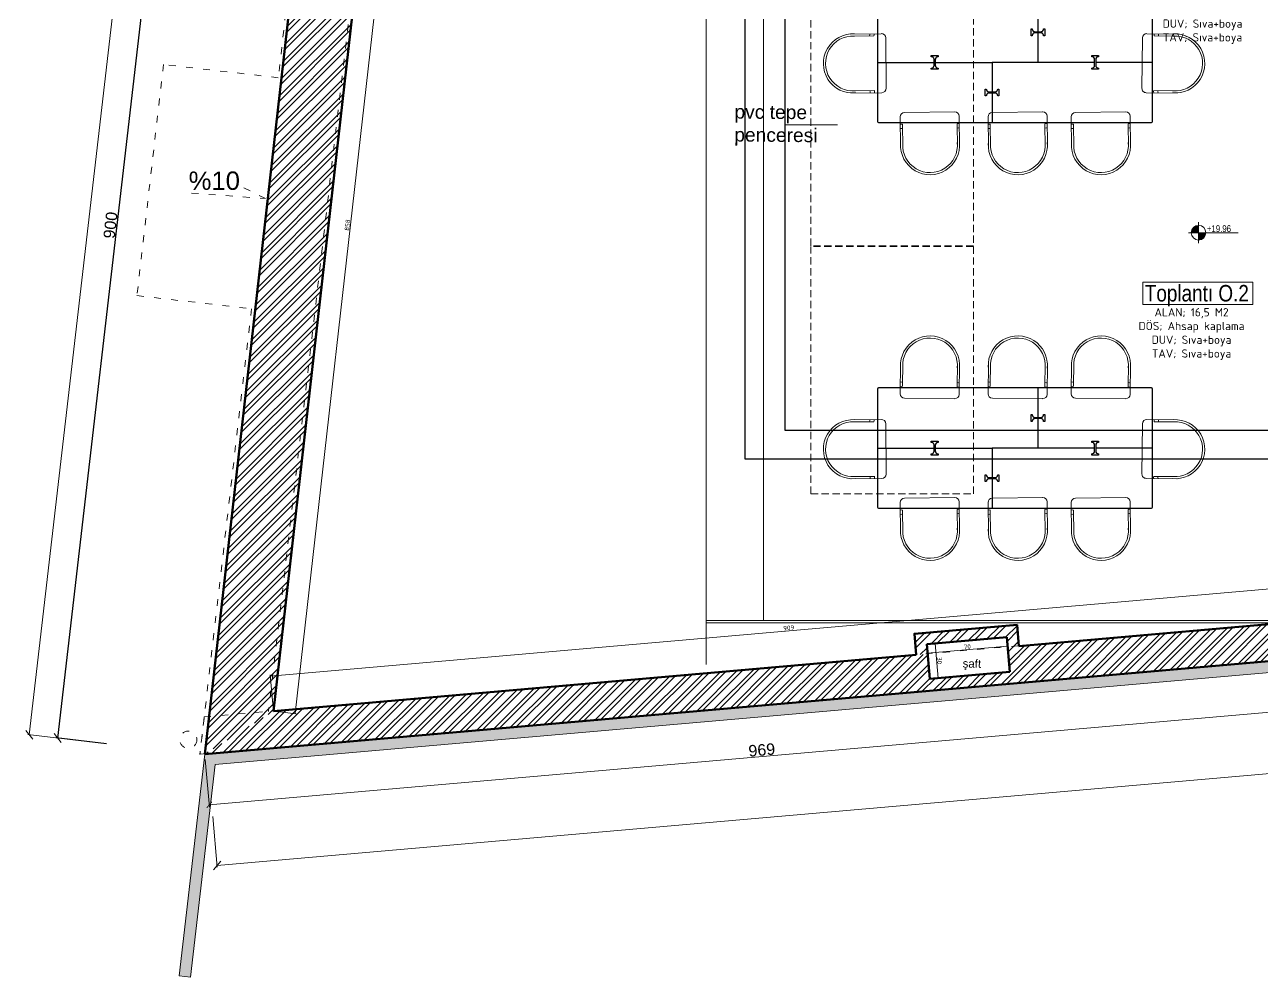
# Model space of a CAD drawing. Header units: inches. Extents: x -10121 to 9010, y 58067 to 62726.
# Drawn here: x 5611 to 6691, y 60234 to 61065 of the extents above; entities that cross this region are included whole.
import ezdxf

# ---------------------------------------------------------------- set-up
doc = ezdxf.new("R2010")
doc.units = ezdxf.units.IN
doc.linetypes.add('ACAD_ISO03W100', pattern=[30, 12, -18])
doc.linetypes.add('HIDDEN', pattern=[9.525, 6.35, -3.175])
for name, color, linetype in [('2D-1$Metal', 251, 'Continuous'), ('2D-1$Wood', 35, 'Continuous'), ('S2000-025 Antet', 7, 'Continuous')]:
    doc.layers.add(name, color=color, linetype=linetype)
for name, color, linetype, lineweight in [('A-DUVAR 0.50', 40, 'Continuous', 50), ('A-YAZI 0.09', 41, 'Continuous', 9), ('A-YAZI 0.15', 190, 'Continuous', 15), ('Auto-Olcu', 33, 'Continuous', 15), ('Auto-Silik', 251, 'Continuous', 5), ('Auto-Silik_Cizgiler', 47, 'Continuous', 9), ('Auto-SilikCizgiler', 251, 'Continuous', 9), ('Auto-Tefris', 32, 'Continuous', 9), ('BACAHATCH', 8, 'Continuous', 13), ('OLCU+KOT', 70, 'Continuous', 20), ('yazi mekan 020', 9, 'Continuous', 20)]:
    doc.layers.add(name, color=color, linetype=linetype, lineweight=lineweight)
doc.styles.add('1-20', font='isocpeur.ttf', dxfattribs={"height": 4})
doc.styles.get("Standard").update_dxf_attribs({"font": 'arial.ttf'})
doc.styles.add('STYLE1', font='technic_.ttf')
doc.styles.add('swis721cnbt10', font='isocpeur.ttf', dxfattribs={"height": 10})
doc.styles.add('swis721cnbt20', font='swissck.ttf', dxfattribs={"height": 20})
doc.dimstyles.get("Standard").update_dxf_attribs({"dimtxt": 0.18, "dimasz": 0.18, "dimexe": 0.18, "dimexo": 0.0625, "dimgap": 0.09, "dimtad": 0, "dimtih": 1, "dimtoh": 1, "dimdec": 4, "dimzin": 0, "dimdsep": 46, "dimtxsty": 'Standard', "dimcen": 0.09, "dimadec": 0, "dimazin": 0, "dimtfac": 1, "dimtdec": 4, "dimtofl": 0, "dimtmove": 0, "dimatfit": 3, "dimfxl": 1, "dimtolj": 1, "dimtzin": 0, "dimarcsym": 0})
doc.dimstyles.new('ölçü 1_20', dxfattribs={"dimtxt": 4, "dimasz": 1, "dimexe": 1, "dimexo": 3, "dimtad": 1, "dimdec": 0, "dimtxsty": '1-20', "dimblk": 'ARCHTICK', "dimcen": 1.5, "dimclrd": 256, "dimclre": 256, "dimclrt": 256, "dimadec": 0, "dimazin": 0, "dimtfac": 1, "dimtdec": 0, "dimtmove": 0, "dimatfit": 3, "dimldrblk": 'ARCHTICK', "dimfxl": 1, "dimlwd": -1, "dimlwe": -1, "dimarcsym": 0})
doc.dimstyles.new('ölçü 1_50', dxfattribs={"dimtxt": 10, "dimasz": 5, "dimexe": 2, "dimexo": 5, "dimtad": 1, "dimdec": 0, "dimtxsty": 'Standard', "dimblk": 'ARCHTICK', "dimcen": 2.5, "dimclrd": 256, "dimclre": 256, "dimclrt": 256, "dimadec": 0, "dimazin": 0, "dimtfac": 1, "dimtdec": 0, "dimtmove": 0, "dimatfit": 3, "dimldrblk": 'ARCHTICK', "dimfxl": 1, "dimlwd": -1, "dimlwe": -1, "dimarcsym": 0})

# ---------------------------------------------------------------- blocks, each defined once
blk = doc.blocks.new('_OBLIQUE')
at = {"color": 0, "linetype": 'ByBlock'}
blk.add_line((-0.5, -0.5), (0.5, 0.5), dxfattribs=at)
blk = doc.blocks.new('*D541')
at = {"layer": 'Auto-Olcu', "color": 0, "lineweight": -2, "ltscale": 5, "transparency": 16777216}
for p, q in [((5640, 60442.5), (5743.5, 61336.5)), ((5786.3, 61331.5), (5742.3, 61336.6)), ((5682.7, 60437.5), (5638.7, 60442.6))]:
    blk.add_line(p, q, dxfattribs=at)
at = {"layer": 'DEFPOINTS', "color": 0, "ltscale": 5, "transparency": 16777216}
for p in [(5743.5, 61336.5), (5793.2, 61330.7), (5689.7, 60436.7)]:
    blk.add_point(p, dxfattribs=at)
at = {"layer": 'Auto-Olcu', "color": 0, "lineweight": -2, "ltscale": 5, "transparency": 16777216, "xscale": 7, "yscale": 7, "zscale": 7}
for p, rotation in [((5743.5, 61336.5), 83.39249380122112), ((5640, 60442.5), 263.3924938012211)]:
    blk.add_blockref('_OBLIQUE', p, dxfattribs=dict(at, rotation=rotation))
at = {"layer": 'Auto-Olcu', "color": 0, "ltscale": 5, "transparency": 16777216, "insert": (5686.1, 60890.1), "char_height": 10, "attachment_point": 5, "rotation": 83.3925}
blk.add_mtext('\\A1;900', dxfattribs=at)
blk = doc.blocks.new('_ARCHTICK')
at = {"color": 0, "linetype": 'ByBlock', "const_width": 0.15}
blk.add_lwpolyline([(-0.5, -0.5), (0.5, 0.5)], dxfattribs=at)
blk = doc.blocks.new('*D757')
at = {"layer": 'Auto-Olcu', "ltscale": 5, "transparency": 16777216}
for p, q in [((6734, 60508), (6737.6, 60466.6)), ((5772.3, 60384.2), (6737.4, 60468.5)), ((5768.8, 60423.7), (5772.5, 60382.2))]:
    blk.add_line(p, q, dxfattribs=at)
at = {"layer": 'DEFPOINTS', "color": 0, "ltscale": 5, "transparency": 16777216}
for p in [(6733.5, 60513), (6737.4, 60468.5), (5768.4, 60428.6)]:
    blk.add_point(p, dxfattribs=at)
at = {"layer": 'Auto-Olcu', "ltscale": 5, "transparency": 16777216, "xscale": 5, "yscale": 5, "zscale": 5}
for p, rotation in [((6737.4, 60468.5), 4.99457805953644), ((5772.3, 60384.2), 184.9945780595365)]:
    blk.add_blockref('_ARCHTICK', p, dxfattribs=dict(at, rotation=rotation))
at = {"layer": 'Auto-Olcu', "ltscale": 5, "transparency": 16777216, "insert": (6254.4, 60432.1), "char_height": 10, "attachment_point": 5, "rotation": 4.9946}
blk.add_mtext('969', dxfattribs=at)
blk = doc.blocks.new('*D545')
at = {"layer": 'Auto-Olcu', "ltscale": 5, "transparency": 16777216}
for p, q in [((6401.4, 60524.7), (6406.6, 60525.1)), ((6405.6, 60525), (6408.2, 60494.7)), ((6404, 60494.3), (6409.2, 60494.8))]:
    blk.add_line(p, q, dxfattribs=at)
at = {"layer": 'DEFPOINTS', "color": 0, "ltscale": 5, "transparency": 16777216}
for p in [(6398.4, 60524.4, 0), (6401.1, 60494.1), (6408.2, 60494.7)]:
    blk.add_point(p, dxfattribs=at)
at = {"layer": 'Auto-Olcu', "ltscale": 5, "transparency": 16777216}
for p, rotation in [((6405.6, 60525), 94.99457805951812), ((6408.2, 60494.7), 274.9945780595181)]:
    blk.add_blockref('_ARCHTICK', p, dxfattribs=dict(at, rotation=rotation))
at = {"layer": 'Auto-Olcu', "ltscale": 5, "transparency": 16777216, "insert": (6409.5, 60510.1), "char_height": 4, "attachment_point": 5, "rotation": 274.9946, "style": '1-20'}
blk.add_mtext('30', dxfattribs=at)
blk = doc.blocks.new('*D546')
at = {"layer": 'Auto-Olcu', "ltscale": 5, "transparency": 16777216}
for p, q in [((6468.4, 60527.5), (6468.9, 60521.7)), ((6398.7, 60521.4), (6399.2, 60515.6)), ((6399.1, 60516.6), (6468.8, 60522.6))]:
    blk.add_line(p, q, dxfattribs=at)
at = {"layer": 'DEFPOINTS', "color": 0, "ltscale": 5, "transparency": 16777216}
for p in [(6398.4, 60524.4, 0), (6468.1, 60530.5, 0), (6468.8, 60522.6)]:
    blk.add_point(p, dxfattribs=at)
at = {"layer": 'Auto-Olcu', "ltscale": 5, "transparency": 16777216}
for p, rotation in [((6468.8, 60522.6), 4.994578059537012), ((6399.1, 60516.6), 184.994578059537)]:
    blk.add_blockref('_ARCHTICK', p, dxfattribs=dict(at, rotation=rotation))
at = {"layer": 'Auto-Olcu', "ltscale": 5, "transparency": 16777216, "insert": (6433.7, 60522.2), "char_height": 4, "attachment_point": 5, "rotation": 4.9946, "style": '1-20'}
blk.add_mtext('70', dxfattribs=at)
blk = doc.blocks.new('*D561')
at = {"layer": 'Auto-Olcu', "ltscale": 5, "transparency": 16777216}
for p, q in [((5825.5, 60496.6), (6730.9, 60575.7)), ((6733.3, 60548.1), (6730.8, 60576.7)), ((5827.9, 60469), (5825.4, 60497.6))]:
    blk.add_line(p, q, dxfattribs=at)
at = {"layer": 'DEFPOINTS', "color": 0, "ltscale": 5, "transparency": 16777216}
for p in [(6730.9, 60575.7), (6733.5, 60545.1), (5828.2, 60466)]:
    blk.add_point(p, dxfattribs=at)
at = {"layer": 'Auto-Olcu', "ltscale": 5, "transparency": 16777216}
for p, rotation in [((6730.9, 60575.7), 4.994578059538653), ((5825.5, 60496.6), 184.9945780595387)]:
    blk.add_blockref('_ARCHTICK', p, dxfattribs=dict(at, rotation=rotation))
at = {"layer": 'Auto-Olcu', "ltscale": 5, "transparency": 16777216, "insert": (6277.9, 60538.7), "char_height": 4, "attachment_point": 5, "rotation": 4.9946, "style": '1-20'}
blk.add_mtext('909', dxfattribs=at)
blk = doc.blocks.new('*D747')
at = {"layer": 'Auto-Olcu', "ltscale": 5, "transparency": 16777216}
for p, q in [((5943.7, 61316.1), (5847.1, 60463.8)), ((5927.8, 61317.9), (5944.7, 61316)), ((5831.1, 60465.6), (5848.1, 60463.7))]:
    blk.add_line(p, q, dxfattribs=at)
at = {"layer": 'DEFPOINTS', "color": 0, "ltscale": 5, "transparency": 16777216}
for p in [(5924.8, 61318.2), (5828.2, 60466), (5847.1, 60463.8)]:
    blk.add_point(p, dxfattribs=at)
at = {"layer": 'Auto-Olcu', "ltscale": 5, "transparency": 16777216}
for p, rotation in [((5943.7, 61316.1), 83.52805303860332), ((5847.1, 60463.8), 263.5280530386033)]:
    blk.add_blockref('_ARCHTICK', p, dxfattribs=dict(at, rotation=rotation))
at = {"layer": 'Auto-Olcu', "ltscale": 5, "transparency": 16777216, "insert": (5892.8, 60890.2), "char_height": 4, "attachment_point": 5, "rotation": 83.5281, "style": '1-20'}
blk.add_mtext('858', dxfattribs=at)
blk = doc.blocks.new('rfsdfw')
at = {"layer": '2D-1$Metal'}
for p, q in [((197328.8, -65279.3), (197328.8, -65273.3)), ((197328.8, -65273.3), (197329.8, -65273.3)), ((197339.8, -65273.3), (197340.8, -65273.3)), ((197340.8, -65273.3), (197340.8, -65279.3)), ((197329.8, -65279.3), (197328.8, -65279.3)), ((197340.8, -65279.3), (197339.8, -65279.3)), ((197241.8, -65297.6), (197241.8, -65296.6)), ((197241.8, -65296.6), (197247.8, -65296.6)), ((197247.8, -65296.6), (197247.8, -65297.6)), ((197381.8, -65297.6), (197381.8, -65296.6)), ((197381.8, -65296.6), (197387.8, -65296.6)), ((197384.3, -65302.6), (197384.3, -65300.1)), ((197384.3, -65305.1), (197384.3, -65302.6)), ((197385.3, -65300.1), (197385.3, -65302.6)), ((197385.3, -65302.6), (197385.3, -65305.1)), ((197387.8, -65296.6), (197387.8, -65297.6)), ((197241.8, -65308.6), (197241.8, -65307.6)), ((197247.8, -65308.6), (197241.8, -65308.6)), ((197247.8, -65307.6), (197247.8, -65308.6)), ((197381.8, -65308.6), (197381.8, -65307.6)), ((197387.8, -65308.6), (197381.8, -65308.6)), ((197387.8, -65307.6), (197387.8, -65308.6)), ((197288.8, -65331.8), (197288.8, -65325.8)), ((197288.8, -65325.8), (197289.8, -65325.8)), ((197299.8, -65325.8), (197300.8, -65325.8)), ((197300.8, -65325.8), (197300.8, -65331.8)), ((197289.8, -65331.8), (197288.8, -65331.8)), ((197300.8, -65331.8), (197299.8, -65331.8))]:
    blk.add_line(p, q, dxfattribs=at)
for centre, start, end in [((197381.8, -65300.1), 0, 90), ((197381.8, -65305.1), 270, 0), ((197387.8, -65300.1), 90, 180), ((197387.8, -65305.1), 180, 270)]:
    blk.add_arc(centre, 2.5, start, end, dxfattribs=at)
for points, weights, knots in [([(197329.8, -65273.3), (197329.8, -65275.8), (197332.3, -65275.8), (197333.6, -65275.8), (197334.8, -65275.8)], [1, 0.707106781186, 1, 1, 1], [0, 0, 0, 39.269908, 39.269908, 51.769908, 51.769908, 51.769908]), ([(197334.8, -65275.8), (197336.1, -65275.8), (197337.3, -65275.8), (197339.8, -65275.8), (197339.8, -65273.3)], [1, 1, 1, 0.707106900396, 1], [-86.460184, -86.460184, -86.460184, -73.960184, -73.960184, -34.690277, -34.690277, -34.690277]), ([(197334.8, -65276.8), (197333.6, -65276.8), (197332.3, -65276.8), (197329.8, -65276.8), (197329.8, -65279.3)], [1, 1, 1, 0.707106781187, 1], [97.079633, 97.079633, 97.079633, 109.579633, 109.579633, 148.849541, 148.849541, 148.849541]), ([(197339.8, -65279.3), (197339.8, -65276.8), (197337.3, -65276.8), (197336.1, -65276.8), (197334.8, -65276.8)], [1, 0.707106781187, 1, 1, 1], [0, 0, 0, 39.269908, 39.269908, 51.769908, 51.769908, 51.769908]), ([(197244.3, -65302.6), (197244.3, -65301.3), (197244.3, -65300.1), (197244.3, -65297.6), (197241.8, -65297.6)], [1, 1, 1, 0.707106900396, 1], [-86.460184, -86.460184, -86.460184, -73.960184, -73.960184, -34.690277, -34.690277, -34.690277]), ([(197241.8, -65307.6), (197244.3, -65307.6), (197244.3, -65305.1), (197244.3, -65303.8), (197244.3, -65302.6)], [1, 0.707106781187, 1, 1, 1], [0, 0, 0, 39.269908, 39.269908, 51.769908, 51.769908, 51.769908]), ([(197247.8, -65297.6), (197245.3, -65297.6), (197245.3, -65300.1), (197245.3, -65301.3), (197245.3, -65302.6)], [1, 0.707106781186, 1, 1, 1], [0, 0, 0, 39.269908, 39.269908, 51.769908, 51.769908, 51.769908]), ([(197245.3, -65302.6), (197245.3, -65303.8), (197245.3, -65305.1), (197245.3, -65307.6), (197247.8, -65307.6)], [1, 1, 1, 0.707106781187, 1], [97.079633, 97.079633, 97.079633, 109.579633, 109.579633, 148.849541, 148.849541, 148.849541]), ([(197289.8, -65325.8), (197289.8, -65328.3), (197292.3, -65328.3), (197293.6, -65328.3), (197294.8, -65328.3)], [1, 0.707106781187, 1, 1, 1], [0, 0, 0, 39.269908, 39.269908, 51.769908, 51.769908, 51.769908]), ([(197294.8, -65328.3), (197296.1, -65328.3), (197297.3, -65328.3), (197299.8, -65328.3), (197299.8, -65325.8)], [1, 1, 1, 0.707106900396, 1], [-86.460184, -86.460184, -86.460184, -73.960184, -73.960184, -34.690277, -34.690277, -34.690277]), ([(197294.8, -65329.3), (197293.6, -65329.3), (197292.3, -65329.3), (197289.8, -65329.3), (197289.8, -65331.8)], [1, 1, 1, 0.707106781186, 1], [97.079633, 97.079633, 97.079633, 109.579633, 109.579633, 148.849541, 148.849541, 148.849541]), ([(197299.8, -65331.8), (197299.8, -65329.3), (197297.3, -65329.3), (197296.1, -65329.3), (197294.8, -65329.3)], [1, 0.707106781187, 1, 1, 1], [0, 0, 0, 39.269908, 39.269908, 51.769908, 51.769908, 51.769908])]:
    blk.add_rational_spline(points, weights, degree=2, knots=knots, dxfattribs=at)
at = {"layer": '2D-1$Wood'}
for p, q in [((197194.8, -65251.1), (197194.8, -65302.6)), ((197334.8, -65250.1), (197195.8, -65250.1)), ((197433.8, -65250.1), (197334.8, -65250.1)), ((197334.8, -65250.1), (197334.8, -65275.8)), ((197434.8, -65302.6), (197434.8, -65251.1)), ((197334.8, -65276.8), (197334.8, -65302.6)), ((197194.8, -65302.6), (197244.3, -65302.6)), ((197194.8, -65302.6), (197194.8, -65354.1)), ((197245.3, -65302.6), (197294.8, -65302.6)), ((197294.8, -65302.6), (197294.8, -65328.3)), ((197384.3, -65302.6), (197294.8, -65302.6)), ((197434.8, -65302.6), (197385.3, -65302.6)), ((197434.8, -65354.1), (197434.8, -65302.6)), ((197294.8, -65329.3), (197294.8, -65355.1)), ((197195.8, -65355.1), (197294.8, -65355.1)), ((197294.8, -65355.1), (197433.8, -65355.1))]:
    blk.add_line(p, q, dxfattribs=at)
for centre, start, end in [((197195.8, -65251.1), 90, 180), ((197433.8, -65251.1), 0, 90), ((197195.8, -65354.1), 180, 270), ((197433.8, -65354.1), 270, 0)]:
    blk.add_arc(centre, 1, start, end, dxfattribs=at)
blk = doc.blocks.new('GHHTE')
at = {"layer": 'Auto-Tefris'}
for p, q in [((17452.5, -2852.5), (17452.5, -2852.5)), ((17452.5, -2852.5), (17452.5, -2852.5)), ((17426.5, -2876.3), (17426.2, -2903)), ((17428.4, -2876.4), (17428.2, -2896.5)), ((17475.9, -2897), (17476.1, -2876.5)), ((17477.7, -2903.6), (17478, -2876.4)), ((17430, -2906.9), (17473.9, -2907.4))]:
    blk.add_line(p, q, dxfattribs=at)
for centre, radius, start, end in [((17452.2, -2878.3), 25.8, 354.5907, 183.1943), ((17452.2, -2878.3), 23.9, 354.5907, 183.1943), ((17427.3, -2891.1), 1.87, 238.7846, 300.0145), ((17476.9, -2891.6), 1.87, 238.7846, 300.0145), ((17430, -2903.1), 3.81, 179.3995, 269.3995), ((17427.3, -2894.9), 1.87, 238.7846, 300.0145), ((17473.9, -2903.5), 3.81, 269.3995, 359.3995), ((17476.8, -2895.4), 1.87, 238.7846, 300.0145)]:
    blk.add_arc(centre, radius, start, end, dxfattribs=at)

msp = doc.modelspace()

# ---------------------------------------------------------------- hatches: boundary and pattern name
at = {"layer": 'Auto-Silik_Cizgiler'}
h = msp.add_hatch(dxfattribs=at)
h.set_pattern_fill('ANSI32', color=256)
h.set_pattern_definition([(45, (21061.852, 60134.037), (-6.735192, 6.735192), []), (45, (21066.342, 60134.037), (-6.735192, 6.735192), [])])
h.paths.add_polyline_path([(5768.4, 60428.6), (5828.3, 60466), (6022.1, 62175.8), (5971.8, 62221.8)])
h.paths.add_polyline_path([(5865.2, 60792.3), (5865.4, 60792.2), (5853.5, 60687.9), (5853.3, 60688)], flags=16)
h.paths.add_polyline_path([(5896, 61063.5), (5896.3, 61063.5), (5884.6, 60961.2), (5884.3, 60961.2)], flags=16)
h.paths.add_polyline_path([(5918.9, 61265.5), (5918.9, 61265.5), (5914.5, 61226.8), (5914.5, 61226.8)], flags=16)
h.paths.add_polyline_path([(5834.3, 60519.7), (5834.3, 60519), (5828.1, 60464.4), (5828, 60464.7)], flags=16)
h = msp.add_hatch(dxfattribs=at)
h.set_pattern_fill('ANSI32', color=256)
h.set_pattern_definition([(45, (39721.214, 976.715), (-6.7351921, 6.7351921), []), (45, (39725.704, 976.715), (-6.7351921, 6.7351921), [])])
h.paths.add_polyline_path([(7810, 60632.9), (7805.4, 60629.7), (7865.3, 60633), (7811.4, 60630.4)], flags=16)
h.paths.add_polyline_path([(6935.9, 60569.6), (6938.8, 60541), (6998.5, 60546.2), (6995.7, 60574.9)], flags=16)
h.paths.add_polyline_path([(7970.8, 60621.1), (7970.8, 60691.1), (7944.3, 60689.3), (7944.3, 60716.4), (7895.4, 60716.4), (7895.4, 60697.3), (7895.3, 60692.7), (7895.8, 60686), (7898.8, 60655.7), (7829.1, 60648.8), (7827.2, 60668.1), (7792.5, 60664.7), (7745.2, 60660), (7745.2, 60660), (7654.4, 60651.1), (7654.4, 60629.1), (7451.4, 60612.4), (7451.4, 60631), (7375.9, 60623.6), (7375.9, 60660.6), (7357.3, 60660.6), (7357.3, 60665.6), (7347.9, 60665.6), (7347.9, 60603.9), (7020.3, 60577), (7020.3, 60655), (6998.5, 60655), (6998.5, 60546.2), (6938.8, 60541), (6936.1, 60570.1), (6926.2, 60569.4), (6926.2, 60569.3), (6733.5, 60553.5), (6733.5, 60545.1), (6468.9, 60522), (6470.8, 60500.2), (6401.1, 60494.1), (6399.2, 60515.9), (5828.2, 60466), (5768.4, 60428.6)])
h = msp.add_hatch(dxfattribs=at)
h.set_pattern_fill('ANSI32', color=256, scale=28)
h.set_pattern_definition([(45, (39721.214, 976.715), (-7.4246212, 7.4246212), []), (45, (39726.163, 976.715), (-7.4246212, 7.4246212), [])])
h.paths.add_polyline_path([(6468.1, 60530.5), (6468.9, 60522), (6478.8, 60522.8), (6477.2, 60541.3), (6387.6, 60533.5), (6389.2, 60515), (6399.2, 60515.9), (6398.4, 60524.4)])
at = {"layer": 'BACAHATCH'}
msp.add_hatch(color=256, dxfattribs=at).paths.add_polyline_path([(6735.5, 60503.1), (6735.5, 60513.2), (5768.4, 60428.6), (5746, 60234.9), (5755.9, 60233.8), (5777.4, 60419.4)])
at = {"layer": 'OLCU+KOT'}
h = msp.add_hatch(color=256, dxfattribs=at)
h.paths.add_polyline_path([(6635.5, 60889.9, 0.414214), (6629.1, 60883.5), (6635.5, 60883.5)])
h.paths.add_polyline_path([(6641.9, 60883.5), (6635.5, 60883.5), (6635.5, 60877.1, 0.414214)])

# ---------------------------------------------------------------- linework, layer by layer
msp.add_lwpolyline([(6274.9, 62696.9), (8999.9, 62696.9), (8999.9, 60710.9), (6274.9, 60710.9)], close=True)
at = {"layer": 'A-DUVAR 0.50'}
for p, q in [((6022.1, 62175.8), (5828.2, 60466)), ((5869.1, 61316), (5768.4, 60428.6)), ((6478.8, 60522.8), (6733.5, 60545.1)), ((5768.4, 60428.6), (6732.9, 60512.9)), ((5828.2, 60466), (6389.2, 60515))]:
    msp.add_line(p, q, dxfattribs=at)
at = {"layer": 'A-DUVAR 0.50', "extrusion": (-1.9069e-05, 0.000218198, 1)}
for p, q in [((6398.4, 60524.4, 0), (6468.1, 60530.5, 0)), ((6401.1, 60494.1), (6398.4, 60524.4, 0)), ((6470.8, 60500.2), (6468.1, 60530.5, 0)), ((6470.8, 60500.2), (6401.1, 60494.1))]:
    msp.add_line(p, q, dxfattribs=at)
at = {"layer": 'A-DUVAR 0.50', "elevation": 0}
msp.add_lwpolyline([(6389.2, 60515), (6387.6, 60533.5), (6477.2, 60541.3), (6478.8, 60522.8)], dxfattribs=at)
at = {"layer": 'A-YAZI 0.09'}
msp.add_line((6274.7, 60977.7), (6320.5, 60977.7), dxfattribs=at)
at = {"layer": 'Auto-Olcu', "ltscale": 5}
for p, q in [((5615.2, 60445.3), (5822.9, 62239)), ((5779.2, 60331.2), (7970.8, 60522.7)), ((5682.7, 60437.5), (5613.9, 60445.5)), ((5775.5, 60374), (5779.3, 60329.9))]:
    msp.add_line(p, q, dxfattribs=at)
at = {"layer": 'Auto-Silik', "linetype": 'HIDDEN'}
for points in [[(6439.1, 60872.1), (6297.1, 60872.1), (6297.1, 61138.1), (6439.1, 61138.1), (6439.1, 60872.1)], [(6439.1, 60871.6), (6297.1, 60871.6), (6297.1, 60655.6), (6439.1, 60655.6), (6439.1, 60871.6)]]:
    msp.add_lwpolyline(points, dxfattribs=at)
at = {"layer": 'Auto-SilikCizgiler', "color": 1, "linetype": 'ACAD_ISO03W100', "ltscale": 0.5, "true_color": 0xe60000}
for p, q in [((5764.1, 60428.4), (7970.8, 60621.3)), ((6292.9, 60506.8), (6733.6, 60545.3)), ((5767.8, 60460.9), (6292.9, 60506.8))]:
    msp.add_line(p, q, dxfattribs=at)
for points in [[(5906.3, 61656.2), (5832.5, 61018.8)], [(5922.8, 61318.4), (5824, 60465.8)], [(5832.5, 61018.8), (5732.3, 61030.3), (5709.2, 60828.6), (5809.1, 60817.1)], [(5756.8, 60918.1), (5821.3, 60913.3), (5799.6, 60924.2)], [(5809.1, 60817.1), (5764.1, 60428.3)], [(5767.8, 60460.9), (5764.1, 60428.3)]]:
    msp.add_lwpolyline(points, dxfattribs=at)
msp.add_circle((5754, 60441.1), 7.5, dxfattribs=at)
at = {"layer": 'Auto-Tefris', "ltscale": 2}
for p, q in [((6205.8, 60506.7), (6205.8, 61327.4)), ((6733.5, 60545.1), (6205.8, 60545.1)), ((6733.5, 60543.1), (6205.8, 60543.1))]:
    msp.add_line(p, q, dxfattribs=at)
msp.add_lwpolyline([(6205.8, 60545.1), (6255.8, 60545.1), (6255.8, 61325.9), (6205.8, 61325.9)], close=True, dxfattribs=at)
at = {"layer": 'BACAHATCH'}
for p, q in [((7970.8, 60611.1), (5777.4, 60419.4)), ((5746, 60234.9), (5768.4, 60428.6)), ((5777.4, 60419.4), (5755.9, 60233.8)), ((5755.9, 60233.8), (5746, 60234.9))]:
    msp.add_line(p, q, dxfattribs=at)
at = {"layer": 'OLCU+KOT'}
for p, q in [((6635.5, 60892.6), (6635.5, 60874.4)), ((6626.6, 60883.5), (6670.2, 60883.5))]:
    msp.add_line(p, q, dxfattribs=at)
msp.add_circle((6635.5, 60883.5), 6.38, dxfattribs=at)
at = {"layer": 'S2000-025 Antet'}
msp.add_lwpolyline([(6239.9, 62725.9), (9009.9, 62725.9), (9009.9, 60685.9), (6239.9, 60685.9)], close=True, dxfattribs=at)
at = {"layer": 'yazi mekan 020'}
msp.add_lwpolyline([(6586.9, 60821), (6682.9, 60821), (6682.9, 60840.4), (6586.9, 60840.4)], close=True, dxfattribs=at)

# ---------------------------------------------------------------- block references
for p in [(-190839.5, 126334.7), (-190839.5, 125998.1)]:
    msp.add_blockref('rfsdfw', p)
at = {"layer": 'A-YAZI 0.15', "xscale": -1}
for p, rotation in [((3455.6, 78483.4), 90), ((-11051, 58081.6), 180), ((-10974.4, 58081.6), 180), ((-10901.8, 58081.6), 180), ((3455.6, 78146.8), 90), ((-11051, 57745), 180), ((-10974.4, 57745), 180), ((-10901.8, 57745), 180)]:
    msp.add_blockref('GHHTE', p, dxfattribs=dict(at, rotation=rotation))
at = {"layer": 'A-YAZI 0.15', "rotation": 270}
for p in [(9493.4, 78483.4), (9493.4, 78146.8)]:
    msp.add_blockref('GHHTE', p, dxfattribs=at)
at = {"layer": 'A-YAZI 0.15'}
for p in [(-11051, 63646), (-10974.4, 63646), (-10901.8, 63646)]:
    msp.add_blockref('GHHTE', p, dxfattribs=at)
at = {"layer": 'Auto-Olcu', "ltscale": 5}
for p, xscale, yscale, zscale, rotation in [((5615.2, 60445.3), 7, 7, 7, 263.3924517565064), ((5779.2, 60331.2), 6.999999999999998, 6.999999999999998, 6.999999999999998, 184.9945780595367)]:
    msp.add_blockref('_OBLIQUE', p, dxfattribs=dict(at, xscale=xscale, yscale=yscale, zscale=zscale, rotation=rotation))

# ---------------------------------------------------------------- texts
at = {"layer": 'A-YAZI 0.09', "attachment_point": 1}
for s, insert, char_height, width, rotation in [('pvc tepe penceresi', (6230.6, 60995.1), 12, 110.932, 359.5216), ('şaft', (6429.7, 60511.3, -0.2), 7.2, 87.756, 358.5748)]:
    msp.add_mtext(s, dxfattribs=dict(at, insert=insert, char_height=char_height, width=width, rotation=rotation))
at = {"layer": 'Auto-SilikCizgiler', "color": 1, "linetype": 'ACAD_ISO03W100', "ltscale": 0.5, "true_color": 0xe60000}
msp.add_text('%10', height=16, dxfattribs=at).set_placement((5754.3, 60920.9))
at = {"layer": 'OLCU+KOT', "style": 'STYLE1'}
msp.add_text('+19.96', height=5.94, dxfattribs=at).set_placement((6642.8, 60884.1))
at = {"layer": 'yazi mekan 020', "style": 'swis721cnbt20'}
msp.add_text('Toplantı O.2', height=14.4, dxfattribs=at).set_placement((6588.6, 60823.5))
at = {"layer": 'yazi mekan 020', "char_height": 7.2, "attachment_point": 2, "style": 'swis721cnbt10'}
for s, insert in [('ALAN; 17,5 M2\\P\\pi-165.6,l165.6;DÖS; Ahsap kaplama\\PDUV; Sıva+boya\\PTAV; Sıva+boya', (6639, 61093.6)), ('ALAN; 16,5 M2\\P\\pi-165.6,l165.6;DÖS; Ahsap kaplama\\PDUV; Sıva+boya\\PTAV; Sıva+boya', (6629.4, 60817.7))]:
    msp.add_mtext(s, dxfattribs=dict(at, insert=insert))

# ---------------------------------------------------------------- dimensions: what is measured, and where the dimension line sits
at = {"layer": 'Auto-Olcu', "ltscale": 5}
dim = msp.add_aligned_dim(p1=(5689.7, 60436.7), p2=(5793.2, 61330.7), distance=50, dimstyle='Standard', override={"dimtxt": 10, "dimasz": 7, "dimexe": 1.25, "dimexo": 7, "dimgap": 0.625, "dimtad": 1, "dimtih": 0, "dimtoh": 0, "dimdec": 0, "dimzin": 8, "dimblk1": 'OBLIQUE', "dimblk2": 'OBLIQUE', "dimsah": 1, "dimcen": 2.5, "dimtofl": 1, "dimldrblk": 'OBLIQUE'}, dxfattribs=at)
dim.commit()
dim.dimension.update_dxf_attribs({"geometry": '*D541', "text_midpoint": (5686.1, 60890.1)})
for p1, p2, distance, dimstyle, picture, middle in [((5924.8, 61318.2), (5828.2, 60466), 19, 'ölçü 1_20', '*D747', (5892.8, 60890.2)), ((5828.2, 60466), (6733.5, 60545.1), 30.7, 'ölçü 1_20', '*D561', (6277.9, 60538.7)), ((6398.4, 60524.4, 0), (6468.1, 60530.5, 0), -7.9, 'ölçü 1_20', '*D546', (6433.7, 60522.2)), ((6398.4, 60524.4, 0), (6401.1, 60494.1), 7.2, 'ölçü 1_20', '*D545', (6409.5, 60510.1)), ((5768.4, 60428.6), (6733.5, 60513), -44.6, 'ölçü 1_50', '*D757', (6254.4, 60432.1))]:
    dim = msp.add_aligned_dim(p1=p1, p2=p2, distance=distance, dimstyle=dimstyle, dxfattribs=at)
    dim.commit()
    dim.dimension.update_dxf_attribs({"geometry": picture, "text_midpoint": middle})

doc.saveas('drawing.dxf')
